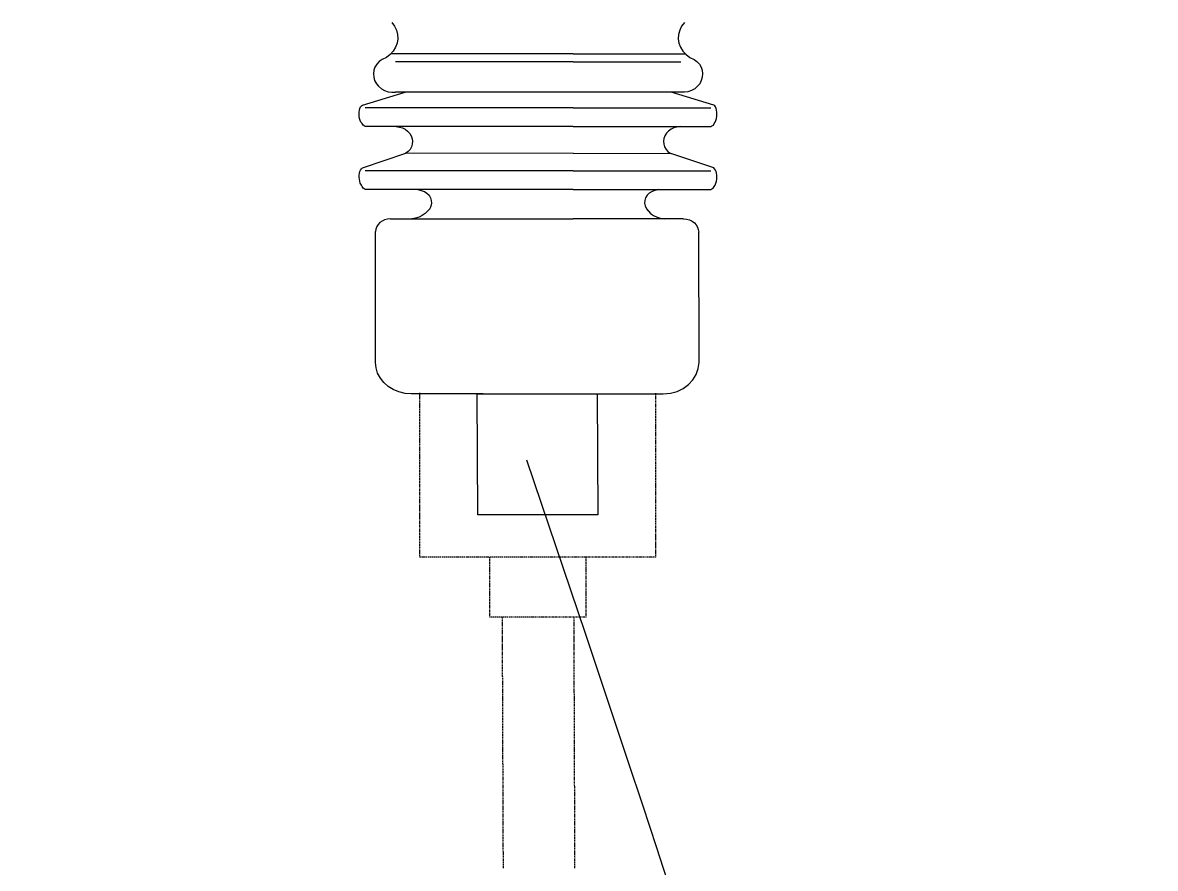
# Model space of a CAD drawing. Header units: millimetres. Extents: x 168 to 394, y 129 to 255.
# Drawn here: x 172.784 to 173.333, y 231.917 to 232.327 of the extents above; entities that cross this region are included whole.
import ezdxf

# ---------------------------------------------------------------- set-up
doc = ezdxf.new("R2010")
doc.units = ezdxf.units.MM
doc.layers.add('Redes', color=3, linetype='Continuous', lineweight=25)
doc.layers.add('Vestida del Poste', color=6, linetype='Continuous', lineweight=25)

# ---------------------------------------------------------------- blocks, each defined once
blk = doc.blocks.new('A$C68940962')
at = {"color": 1}
for p, q in [((-0.4819, -0.6587), (-0.4735, -0.6729)), ((-0.4735, -0.6729), (-0.4664, -0.6895)), ((0.4771, -0.6729), (0.4712, -0.6895)), ((0.4866, -0.6587), (0.4771, -0.6729)), ((-0.4664, -0.6895), (-0.4629, -0.7073)), ((-0.4629, -0.7073), (-0.4617, -0.7252)), ((0.4676, -0.7073), (0.4664, -0.7252)), ((0.4712, -0.6895), (0.4676, -0.7073)), ((-0.4641, -0.743), (-0.47, -0.7608)), ((-0.4617, -0.7252), (-0.4641, -0.743)), ((0.4664, -0.7252), (0.4688, -0.743)), ((0.4688, -0.743), (0.4735, -0.7608)), ((-0.4771, -0.7762), (-0.4878, -0.7904)), ((-0.47, -0.7608), (-0.4771, -0.7762)), ((0.4735, -0.7608), (0.4819, -0.7762)), ((0.4819, -0.7762), (0.4925, -0.7904)), ((-0.5234, -0.8201), (-0.5317, -0.8308)), ((-0.5139, -0.8106), (-0.5234, -0.8201)), ((-0.4997, -0.8023), (-0.5139, -0.8106)), ((-0.4878, -0.7904), (-0.4997, -0.8023)), ((0.1187, -0.7881), (-0.4854, -0.7881)), ((0.1187, -0.8213), (-0.47, -0.8213)), ((0.1187, -0.7881), (0.4902, -0.7881)), ((0.1187, -0.8213), (0.4747, -0.8213)), ((0.4925, -0.7904), (0.5044, -0.8023)), ((0.5044, -0.8023), (0.5186, -0.8106)), ((0.5186, -0.8106), (0.5281, -0.8201)), ((0.5281, -0.8201), (0.5364, -0.8308)), ((-0.5412, -0.8557), (-0.5424, -0.8699)), ((-0.5376, -0.8426), (-0.5412, -0.8557)), ((-0.5317, -0.8308), (-0.5376, -0.8426)), ((0.5364, -0.8308), (0.5424, -0.8426)), ((0.5424, -0.8426), (0.5459, -0.8557)), ((0.5459, -0.8557), (0.5471, -0.8699)), ((-0.5424, -0.8699), (-0.5412, -0.8842)), ((-0.5412, -0.8842), (-0.5388, -0.8984)), ((-0.5388, -0.8984), (-0.5329, -0.9115)), ((0.5424, -0.8984), (0.5376, -0.9115)), ((0.5459, -0.8842), (0.5424, -0.8984)), ((0.5471, -0.8699), (0.5459, -0.8842)), ((-0.5329, -0.9115), (-0.5258, -0.9222)), ((-0.5258, -0.9222), (-0.5163, -0.9328)), ((-0.5163, -0.9328), (-0.5056, -0.94)), ((0.521, -0.9328), (0.5103, -0.94)), ((0.5305, -0.9222), (0.521, -0.9328)), ((0.5376, -0.9115), (0.5305, -0.9222)), ((-0.5792, -1.0005), (-0.4379, -0.9471)), ((-0.5056, -0.94), (-0.4937, -0.9447)), ((-0.4937, -0.9447), (-0.4819, -0.9471)), ((-0.4819, -0.9471), (-0.47, -0.9471)), ((0.1187, -0.9471), (-0.47, -0.9471)), ((0.4747, -0.9471), (0.1187, -0.9471)), ((0.5839, -1.0005), (0.4427, -0.9471)), ((0.4866, -0.9471), (0.4747, -0.9471)), ((0.4985, -0.9447), (0.4866, -0.9471)), ((0.5103, -0.94), (0.4985, -0.9447)), ((-0.5875, -1.0136), (-0.5851, -1.0076)), ((-0.5851, -1.0076), (-0.5827, -1.0029)), ((-0.5827, -1.0029), (-0.5792, -1.0005)), ((0.1187, -1.0112), (-0.5697, -1.0112)), ((0.1187, -1.0112), (0.5744, -1.0112)), ((0.5875, -1.0029), (0.5839, -1.0005)), ((0.5899, -1.0076), (0.5875, -1.0029)), ((0.5922, -1.0136), (0.5899, -1.0076)), ((-0.5899, -1.029), (-0.5887, -1.0207)), ((-0.5899, -1.0373), (-0.5899, -1.029)), ((-0.5899, -1.0456), (-0.5899, -1.0373)), ((-0.5887, -1.0551), (-0.5899, -1.0456)), ((-0.5887, -1.0207), (-0.5875, -1.0136)), ((0.5934, -1.0207), (0.5922, -1.0136)), ((0.5946, -1.029), (0.5934, -1.0207)), ((0.5934, -1.0551), (0.5946, -1.0456)), ((0.5946, -1.0373), (0.5946, -1.029)), ((0.5946, -1.0456), (0.5946, -1.0373)), ((-0.5863, -1.0634), (-0.5887, -1.0551)), ((-0.5839, -1.0705), (-0.5863, -1.0634)), ((-0.5804, -1.0765), (-0.5839, -1.0705)), ((-0.5768, -1.0824), (-0.5804, -1.0765)), ((-0.5732, -1.0859), (-0.5768, -1.0824)), ((-0.5697, -1.0883), (-0.5732, -1.0859)), ((0.5744, -1.0883), (0.578, -1.0859)), ((0.578, -1.0859), (0.5827, -1.0824)), ((0.5827, -1.0824), (0.5851, -1.0765)), ((0.5851, -1.0765), (0.5887, -1.0705)), ((0.5887, -1.0705), (0.591, -1.0634)), ((0.591, -1.0634), (0.5934, -1.0551)), ((0.1187, -1.0883), (-0.5697, -1.0883)), ((-0.4676, -1.0883), (-0.4569, -1.0907)), ((-0.4569, -1.0907), (-0.4462, -1.0943)), ((-0.4462, -1.0943), (-0.4379, -1.1002)), ((-0.4379, -1.1002), (-0.4296, -1.1085)), ((-0.4296, -1.1085), (-0.4225, -1.118)), ((-0.4225, -1.118), (-0.4178, -1.1275)), ((0.1187, -1.0883), (0.5744, -1.0883)), ((0.4273, -1.1168), (0.4225, -1.1275)), ((0.4344, -1.1085), (0.4273, -1.1168)), ((0.4427, -1.1002), (0.4344, -1.1085)), ((0.4522, -1.0943), (0.4427, -1.1002)), ((0.4617, -1.0907), (0.4522, -1.0943)), ((0.4724, -1.0883), (0.4617, -1.0907)), ((-0.4178, -1.1275), (-0.4142, -1.1394)), ((-0.4142, -1.1619), (-0.4166, -1.1726)), ((-0.4142, -1.1394), (-0.413, -1.15)), ((-0.413, -1.15), (-0.4142, -1.1619)), ((0.419, -1.1382), (0.4178, -1.15)), ((0.4178, -1.15), (0.419, -1.1619)), ((0.4225, -1.1275), (0.419, -1.1382)), ((0.419, -1.1619), (0.4213, -1.1726)), ((-0.5792, -1.2604), (-0.4356, -1.1987)), ((0.1187, -1.1987), (-0.4379, -1.1999)), ((-0.4273, -1.1916), (-0.4356, -1.1987)), ((-0.4213, -1.1833), (-0.4273, -1.1916)), ((-0.4166, -1.1726), (-0.4213, -1.1833)), ((0.1187, -1.1987), (0.4427, -1.1999)), ((0.4213, -1.1726), (0.4261, -1.1833)), ((0.4261, -1.1833), (0.432, -1.1916)), ((0.432, -1.1916), (0.4391, -1.1987)), ((0.5839, -1.2604), (0.4391, -1.1987)), ((-0.5887, -1.2818), (-0.5875, -1.2747)), ((-0.5875, -1.2747), (-0.5851, -1.2687)), ((-0.5851, -1.2687), (-0.5827, -1.264)), ((-0.5827, -1.264), (-0.5792, -1.2604)), ((0.1187, -1.2723), (-0.5697, -1.2723)), ((0.1187, -1.2723), (0.5744, -1.2723)), ((0.5863, -1.264), (0.5839, -1.2604)), ((0.5899, -1.2687), (0.5863, -1.264)), ((0.5922, -1.2747), (0.5899, -1.2687)), ((0.5934, -1.2818), (0.5922, -1.2747)), ((-0.5899, -1.2901), (-0.5887, -1.2818)), ((-0.5899, -1.2984), (-0.5899, -1.2901)), ((-0.5887, -1.3067), (-0.5899, -1.2984)), ((-0.5875, -1.315), (-0.5887, -1.3067)), ((0.5946, -1.2901), (0.5934, -1.2818)), ((0.5934, -1.315), (0.5946, -1.3067)), ((0.5946, -1.2984), (0.5946, -1.2901)), ((0.5946, -1.3067), (0.5946, -1.2984)), ((-0.5863, -1.3233), (-0.5875, -1.315)), ((-0.5827, -1.3316), (-0.5863, -1.3233)), ((-0.5804, -1.3376), (-0.5827, -1.3316)), ((-0.5768, -1.3435), (-0.5804, -1.3376)), ((-0.5732, -1.3471), (-0.5768, -1.3435)), ((-0.5697, -1.3494), (-0.5732, -1.3471)), ((0.1187, -1.3494), (-0.5697, -1.3494)), ((-0.3952, -1.3494), (-0.3845, -1.353)), ((0.1187, -1.3494), (0.5744, -1.3494)), ((0.4011, -1.3494), (0.3893, -1.353)), ((0.5744, -1.3494), (0.578, -1.3471)), ((0.578, -1.3471), (0.5815, -1.3435)), ((0.5815, -1.3435), (0.5851, -1.3376)), ((0.5851, -1.3376), (0.5887, -1.3316)), ((0.5887, -1.3316), (0.591, -1.3233)), ((0.591, -1.3233), (0.5934, -1.315)), ((-0.3845, -1.353), (-0.3739, -1.3577)), ((-0.3739, -1.3577), (-0.3655, -1.3649)), ((-0.3655, -1.3649), (-0.3584, -1.3732)), ((-0.3584, -1.3732), (-0.3537, -1.3838)), ((-0.3537, -1.3838), (-0.3513, -1.3945)), ((0.3584, -1.3838), (0.356, -1.3945)), ((0.3632, -1.3732), (0.3584, -1.3838)), ((0.3703, -1.3649), (0.3632, -1.3732)), ((0.3798, -1.3577), (0.3703, -1.3649)), ((0.3893, -1.353), (0.3798, -1.3577)), ((-0.3525, -1.4183), (-0.356, -1.4289)), ((-0.3501, -1.4064), (-0.3525, -1.4183)), ((-0.3513, -1.3945), (-0.3501, -1.4064)), ((0.356, -1.3945), (0.3549, -1.4064)), ((0.3549, -1.4064), (0.3572, -1.4171)), ((0.3572, -1.4171), (0.3608, -1.4289)), ((-0.381, -1.4574), (-0.3917, -1.4645)), ((-0.3715, -1.4491), (-0.381, -1.4574)), ((-0.3632, -1.4396), (-0.3715, -1.4491)), ((-0.356, -1.4289), (-0.3632, -1.4396)), ((0.3608, -1.4289), (0.3679, -1.4396)), ((0.3679, -1.4396), (0.375, -1.4491)), ((0.375, -1.4491), (0.3845, -1.4574)), ((0.3845, -1.4574), (0.3964, -1.4634)), ((-0.527, -1.4942), (-0.5317, -1.5025)), ((-0.521, -1.4859), (-0.527, -1.4942)), ((-0.5139, -1.48), (-0.521, -1.4859)), ((-0.5056, -1.4752), (-0.5139, -1.48)), ((-0.4961, -1.4717), (-0.5056, -1.4752)), ((-0.4866, -1.4705), (-0.4961, -1.4717)), ((-0.4866, -1.4705), (-0.1163, -1.4705)), ((-0.4842, -1.4705), (0.1187, -1.4705)), ((-0.4035, -1.4681), (-0.4154, -1.4705)), ((-0.3917, -1.4645), (-0.4035, -1.4681)), ((0.4842, -1.4705), (0.1187, -1.4705)), ((0.3964, -1.4634), (0.4071, -1.4681)), ((0.4071, -1.4681), (0.4201, -1.4705)), ((0.4842, -1.4705), (0.4937, -1.4717)), ((0.4937, -1.4717), (0.5032, -1.4752)), ((0.5032, -1.4752), (0.5127, -1.48)), ((0.5127, -1.48), (0.5198, -1.4871)), ((0.5198, -1.4871), (0.5258, -1.4954)), ((0.5258, -1.4954), (0.5305, -1.5049)), ((-0.5353, -1.5132), (-0.5364, -1.5227)), ((-0.5364, -2.0651), (-0.5364, -1.5227)), ((-0.5317, -1.5025), (-0.5353, -1.5132)), ((0.5305, -1.5049), (0.5329, -1.5156)), ((0.5329, -1.5156), (0.5341, -1.5263)), ((0.5353, -2.0651), (0.5341, -1.5263)), ((-0.5341, -2.0876), (-0.5364, -2.0651)), ((-0.5293, -2.1102), (-0.5341, -2.0876)), ((0.5258, -2.1149), (0.5329, -2.09)), ((0.5329, -2.09), (0.5353, -2.0651)), ((-0.5198, -2.1304), (-0.5293, -2.1102)), ((-0.508, -2.1482), (-0.5198, -2.1304)), ((0.5008, -2.1565), (0.5151, -2.1375)), ((0.5151, -2.1375), (0.5258, -2.1149)), ((-0.4937, -2.1648), (-0.508, -2.1482)), ((-0.4771, -2.1778), (-0.4937, -2.1648)), ((0.4629, -2.185), (0.483, -2.1731)), ((0.483, -2.1731), (0.5008, -2.1565)), ((-0.4581, -2.1873), (-0.4771, -2.1778)), ((-0.4379, -2.1933), (-0.4581, -2.1873)), ((-0.4178, -2.1956), (-0.4379, -2.1933)), ((-0.1792, -2.1956), (-0.4178, -2.1956)), ((-0.3893, -2.1956), (-0.3893, -2.1909)), ((-0.3893, -2.2016), (-0.3893, -2.198)), ((-0.3893, -2.2087), (-0.3893, -2.2039)), ((-0.3893, -2.2158), (-0.3893, -2.2111)), ((-0.197, -2.6965), (-0.1994, -2.1956)), ((-0.1994, -2.1956), (0.1199, -2.1956)), ((0.1199, -2.1956), (0.1982, -2.1956)), ((0.178, -2.1956), (0.4166, -2.1956)), ((0.1982, -2.1956), (0.2006, -2.6965)), ((0.3917, -2.1956), (0.3917, -2.1921)), ((0.3917, -2.2028), (0.3917, -2.198)), ((0.3917, -2.2087), (0.3917, -2.2051)), ((0.3917, -2.2158), (0.3917, -2.2111)), ((0.4166, -2.1956), (0.4403, -2.1921)), ((0.4403, -2.1921), (0.4629, -2.185)), ((-0.3893, -2.2217), (-0.3893, -2.2182)), ((-0.3893, -2.2289), (-0.3893, -2.2241)), ((-0.3893, -2.2348), (-0.3893, -2.2312)), ((-0.3893, -2.2419), (-0.3893, -2.2372)), ((-0.3893, -2.249), (-0.3893, -2.2443)), ((0.3917, -2.2229), (0.3917, -2.2182)), ((0.3917, -2.2289), (0.3917, -2.2253)), ((0.3917, -2.236), (0.3917, -2.2312)), ((0.3917, -2.2419), (0.3917, -2.2384)), ((0.3917, -2.249), (0.3917, -2.2443)), ((-0.3893, -2.255), (-0.3893, -2.2502)), ((-0.3893, -2.2621), (-0.3893, -2.2573)), ((-0.3893, -2.268), (-0.3893, -2.2645)), ((-0.3893, -2.2752), (-0.3893, -2.2704)), ((-0.3893, -2.2823), (-0.3893, -2.2775)), ((-0.3893, -2.2882), (-0.3893, -2.2835)), ((0.3917, -2.2562), (0.3917, -2.2514)), ((0.3917, -2.2621), (0.3917, -2.2585)), ((0.3917, -2.2692), (0.3917, -2.2645)), ((0.3917, -2.2752), (0.3917, -2.2716)), ((0.3917, -2.2823), (0.3917, -2.2775)), ((0.3917, -2.2894), (0.3917, -2.2846)), ((-0.3893, -2.2953), (-0.3893, -2.2906)), ((-0.3893, -2.3013), (-0.3893, -2.2977)), ((-0.3893, -2.3084), (-0.3893, -2.3036)), ((-0.3893, -2.3155), (-0.3893, -2.3108)), ((-0.3893, -2.3214), (-0.3893, -2.3167)), ((-0.3893, -2.3286), (-0.3893, -2.3238)), ((0.3917, -2.2953), (0.3917, -2.2906)), ((0.3917, -2.3024), (0.3917, -2.2977)), ((0.3917, -2.3084), (0.3917, -2.3048)), ((0.3917, -2.3155), (0.3917, -2.3108)), ((0.3917, -2.3226), (0.3917, -2.3179)), ((0.3917, -2.3286), (0.3917, -2.3238)), ((-0.3893, -2.3345), (-0.3893, -2.3309)), ((-0.3893, -2.3416), (-0.3893, -2.3369)), ((-0.3893, -2.3487), (-0.3893, -2.344)), ((-0.3893, -2.3547), (-0.3893, -2.3499)), ((-0.3893, -2.3618), (-0.3893, -2.357)), ((0.3917, -2.3357), (0.3917, -2.3309)), ((0.3917, -2.3416), (0.3917, -2.3381)), ((0.3917, -2.3487), (0.3917, -2.344)), ((0.3917, -2.3559), (0.3917, -2.3511)), ((0.3917, -2.3618), (0.3917, -2.357)), ((-0.3893, -2.3677), (-0.3893, -2.3642)), ((-0.3893, -2.3748), (-0.3893, -2.3701)), ((-0.3893, -2.382), (-0.3893, -2.3772)), ((-0.3893, -2.3879), (-0.3893, -2.3832)), ((-0.3893, -2.395), (-0.3893, -2.3903)), ((-0.3893, -2.401), (-0.3893, -2.3974)), ((0.3917, -2.3689), (0.3917, -2.3642)), ((0.3917, -2.3748), (0.3917, -2.3713)), ((0.3917, -2.382), (0.3917, -2.3772)), ((0.3917, -2.3891), (0.3917, -2.3843)), ((0.3917, -2.395), (0.3917, -2.3903)), ((0.3917, -2.4021), (0.3917, -2.3974)), ((-0.3893, -2.4081), (-0.3893, -2.4033)), ((-0.3893, -2.414), (-0.3893, -2.4104)), ((-0.3893, -2.4211), (-0.3893, -2.4164)), ((-0.3893, -2.4283), (-0.3893, -2.4235)), ((-0.3893, -2.4342), (-0.3893, -2.4306)), ((-0.3893, -2.4413), (-0.3893, -2.4366)), ((0.3917, -2.4081), (0.3917, -2.4045)), ((0.3917, -2.4152), (0.3917, -2.4104)), ((0.3917, -2.4211), (0.3917, -2.4176)), ((0.3917, -2.4283), (0.3917, -2.4235)), ((0.3917, -2.4354), (0.3917, -2.4306)), ((-0.3893, -2.4472), (-0.3893, -2.4437)), ((-0.3893, -2.4544), (-0.3893, -2.4496)), ((-0.3893, -2.4615), (-0.3893, -2.4567)), ((-0.3893, -2.4674), (-0.3893, -2.4627)), ((-0.3893, -2.4745), (-0.3893, -2.4698)), ((0.3917, -2.4413), (0.3917, -2.4377)), ((0.3917, -2.4484), (0.3917, -2.4437)), ((0.3917, -2.4544), (0.3917, -2.4508)), ((0.3917, -2.4615), (0.3917, -2.4567)), ((0.3917, -2.4686), (0.3917, -2.4639)), ((0.3917, -2.4745), (0.3917, -2.471)), ((-0.3893, -2.4805), (-0.3893, -2.4769)), ((-0.3893, -2.4876), (-0.3893, -2.4828)), ((-0.3893, -2.4947), (-0.3893, -2.49)), ((-0.3893, -2.5006), (-0.3893, -2.4959)), ((-0.3893, -2.5078), (-0.3893, -2.503)), ((-0.3893, -2.5137), (-0.3893, -2.5101)), ((0.3917, -2.4817), (0.3917, -2.4769)), ((0.3917, -2.4876), (0.3917, -2.484)), ((0.3917, -2.4947), (0.3917, -2.49)), ((0.3917, -2.5018), (0.3917, -2.4971)), ((0.3917, -2.5078), (0.3917, -2.503)), ((0.3917, -2.5149), (0.3917, -2.5101)), ((-0.3893, -2.5208), (-0.3893, -2.5161)), ((-0.3893, -2.5279), (-0.3893, -2.5232)), ((-0.3893, -2.5339), (-0.3893, -2.5291)), ((-0.3893, -2.541), (-0.3893, -2.5363)), ((-0.3893, -2.5469), (-0.3893, -2.5434)), ((-0.3893, -2.5541), (-0.3893, -2.5493)), ((0.3917, -2.5208), (0.3917, -2.5173)), ((0.3917, -2.5279), (0.3917, -2.5232)), ((0.3917, -2.5351), (0.3917, -2.5303)), ((0.3917, -2.541), (0.3917, -2.5363)), ((0.3917, -2.5481), (0.3917, -2.5434)), ((-0.3893, -2.5612), (-0.3893, -2.5564)), ((-0.3893, -2.5671), (-0.3893, -2.5624)), ((-0.3893, -2.5742), (-0.3893, -2.5695)), ((-0.3893, -2.5802), (-0.3893, -2.5766)), ((-0.3893, -2.5873), (-0.3893, -2.5825)), ((0.3917, -2.5541), (0.3917, -2.5505)), ((0.3917, -2.5612), (0.3917, -2.5564)), ((0.3917, -2.5683), (0.3917, -2.5636)), ((0.3917, -2.5742), (0.3917, -2.5695)), ((0.3917, -2.5814), (0.3917, -2.5766)), ((0.3917, -2.5873), (0.3917, -2.5837)), ((-0.3893, -2.5944), (-0.3893, -2.5897)), ((-0.3893, -2.6003), (-0.3893, -2.5956)), ((-0.3893, -2.6075), (-0.3893, -2.6027)), ((-0.3893, -2.6134), (-0.3893, -2.6098)), ((-0.3893, -2.6205), (-0.3893, -2.6158)), ((-0.3893, -2.6265), (-0.3893, -2.6229)), ((0.3917, -2.5944), (0.3917, -2.5897)), ((0.3917, -2.6015), (0.3917, -2.5968)), ((0.3917, -2.6075), (0.3917, -2.6027)), ((0.3917, -2.6146), (0.3917, -2.6098)), ((0.3917, -2.6205), (0.3917, -2.617)), ((0.3917, -2.6276), (0.3917, -2.6229)), ((-0.3893, -2.6336), (-0.3893, -2.6288)), ((-0.3893, -2.6407), (-0.3893, -2.6359)), ((-0.3893, -2.6466), (-0.3893, -2.6431)), ((-0.3893, -2.6537), (-0.3893, -2.649)), ((-0.3893, -2.6597), (-0.3893, -2.6561)), ((-0.3893, -2.6668), (-0.3893, -2.6621)), ((0.3917, -2.6336), (0.3917, -2.63)), ((0.3917, -2.6407), (0.3917, -2.6359)), ((0.3917, -2.6478), (0.3917, -2.6431)), ((0.3917, -2.6537), (0.3917, -2.6502)), ((0.3917, -2.6609), (0.3917, -2.6561)), ((-0.3893, -2.6739), (-0.3893, -2.6692)), ((-0.3893, -2.6799), (-0.3893, -2.6751)), ((-0.3893, -2.687), (-0.3893, -2.6822)), ((-0.3893, -2.6929), (-0.3893, -2.6894)), ((-0.3893, -2.7), (-0.3893, -2.6953)), ((0.2006, -2.6965), (-0.197, -2.6965)), ((0.2006, -2.6965), (0.1199, -2.6965)), ((0.3917, -2.6668), (0.3917, -2.6632)), ((0.3917, -2.6739), (0.3917, -2.6692)), ((0.3917, -2.681), (0.3917, -2.6763)), ((0.3917, -2.687), (0.3917, -2.6834)), ((0.3917, -2.6941), (0.3917, -2.6894)), ((0.3917, -2.7), (0.3917, -2.6965)), ((-0.3893, -2.7072), (-0.3893, -2.7024)), ((-0.3893, -2.7131), (-0.3893, -2.7083)), ((-0.3893, -2.7202), (-0.3893, -2.7155)), ((-0.3893, -2.7261), (-0.3893, -2.7226)), ((-0.3893, -2.7333), (-0.3893, -2.7285)), ((-0.3893, -2.7404), (-0.3893, -2.7356)), ((0.3917, -2.7072), (0.3917, -2.7024)), ((0.3917, -2.7143), (0.3917, -2.7095)), ((0.3917, -2.7202), (0.3917, -2.7155)), ((0.3917, -2.7273), (0.3917, -2.7226)), ((0.3917, -2.7333), (0.3917, -2.7297)), ((0.3917, -2.7404), (0.3917, -2.7356)), ((-0.3893, -2.7463), (-0.3893, -2.7416)), ((-0.3893, -2.7534), (-0.3893, -2.7487)), ((-0.3893, -2.7594), (-0.3893, -2.7558)), ((-0.3893, -2.7665), (-0.3893, -2.7618)), ((-0.3893, -2.7736), (-0.3893, -2.7689)), ((-0.3893, -2.7796), (-0.3893, -2.7748)), ((0.3917, -2.7475), (0.3917, -2.7428)), ((0.3917, -2.7534), (0.3917, -2.7487)), ((0.3917, -2.7606), (0.3917, -2.7558)), ((0.3917, -2.7665), (0.3917, -2.7629)), ((0.3917, -2.7736), (0.3917, -2.7689)), ((-0.3893, -2.7867), (-0.3893, -2.7819)), ((-0.3893, -2.7926), (-0.3893, -2.789)), ((-0.3893, -2.7997), (-0.3893, -2.795)), ((-0.3893, -2.8057), (-0.3893, -2.8021)), ((-0.3893, -2.8128), (-0.3893, -2.808)), ((0.3917, -2.7807), (0.3917, -2.776)), ((0.3917, -2.7867), (0.3917, -2.7819)), ((0.3917, -2.7938), (0.3917, -2.789)), ((0.3917, -2.7997), (0.3917, -2.7962)), ((0.3917, -2.8068), (0.3917, -2.8021)), ((0.3917, -2.814), (0.3917, -2.8092)), ((-0.3893, -2.8199), (-0.3893, -2.8152)), ((-0.3893, -2.8258), (-0.3893, -2.8223)), ((-0.3893, -2.833), (-0.3893, -2.8282)), ((-0.3893, -2.8389), (-0.3893, -2.8353)), ((-0.3893, -2.846), (-0.3893, -2.8413)), ((-0.3893, -2.8531), (-0.3893, -2.8484)), ((0.3917, -2.8199), (0.3917, -2.8152)), ((0.3917, -2.827), (0.3917, -2.8223)), ((0.3917, -2.833), (0.3917, -2.8294)), ((0.3917, -2.8401), (0.3917, -2.8353)), ((0.3917, -2.846), (0.3917, -2.8425)), ((0.3917, -2.8531), (0.3917, -2.8484)), ((-0.3893, -2.8591), (-0.3893, -2.8555)), ((-0.3893, -2.8662), (-0.3893, -2.8614)), ((-0.3893, -2.8721), (-0.3893, -2.8686)), ((-0.3845, -2.8721), (-0.3893, -2.8721)), ((-0.3774, -2.8721), (-0.3822, -2.8721)), ((-0.3715, -2.8721), (-0.3762, -2.8721)), ((-0.3644, -2.8721), (-0.3691, -2.8721)), ((-0.3584, -2.8721), (-0.362, -2.8721)), ((-0.3513, -2.8721), (-0.356, -2.8721)), ((-0.3454, -2.8721), (-0.3489, -2.8721)), ((-0.3382, -2.8721), (-0.343, -2.8721)), ((-0.3311, -2.8721), (-0.3359, -2.8721)), ((-0.3252, -2.8721), (-0.3288, -2.8721)), ((-0.3181, -2.8721), (-0.3228, -2.8721)), ((-0.3121, -2.8721), (-0.3157, -2.8721)), ((-0.305, -2.8721), (-0.3098, -2.8721)), ((-0.2979, -2.8721), (-0.3026, -2.8721)), ((-0.292, -2.8721), (-0.2955, -2.8721)), ((-0.2848, -2.8721), (-0.2896, -2.8721)), ((-0.2789, -2.8721), (-0.2825, -2.8721)), ((-0.2718, -2.8721), (-0.2765, -2.8721)), ((-0.2647, -2.8721), (-0.2694, -2.8721)), ((-0.2587, -2.8721), (-0.2635, -2.8721)), ((-0.2516, -2.8721), (-0.2564, -2.8721)), ((-0.2457, -2.8721), (-0.2492, -2.8721)), ((-0.2386, -2.8721), (-0.2433, -2.8721)), ((-0.2314, -2.8721), (-0.2362, -2.8721)), ((-0.2255, -2.8721), (-0.2302, -2.8721)), ((-0.2184, -2.8721), (-0.2231, -2.8721)), ((-0.2124, -2.8721), (-0.216, -2.8721)), ((-0.2053, -2.8721), (-0.2101, -2.8721)), ((-0.1982, -2.8721), (-0.2029, -2.8721)), ((-0.1923, -2.8721), (-0.197, -2.8721)), ((-0.1851, -2.8721), (-0.1899, -2.8721)), ((-0.1792, -2.8721), (-0.1828, -2.8721)), ((-0.1721, -2.8721), (-0.1768, -2.8721)), ((-0.165, -2.8721), (-0.1697, -2.8721)), ((-0.159, -2.8721), (-0.1638, -2.8721)), ((-0.1578, -2.8757), (-0.1578, -2.8721)), ((-0.1578, -2.8828), (-0.1578, -2.8781)), ((-0.1578, -2.8887), (-0.1578, -2.884)), ((-0.1519, -2.8721), (-0.1567, -2.8721)), ((-0.146, -2.8721), (-0.1495, -2.8721)), ((-0.1389, -2.8721), (-0.1436, -2.8721)), ((-0.1329, -2.8721), (-0.1365, -2.8721)), ((-0.1258, -2.8721), (-0.1306, -2.8721)), ((-0.1187, -2.8721), (-0.1234, -2.8721)), ((-0.1127, -2.8721), (-0.1163, -2.8721)), ((-0.1056, -2.8721), (-0.1104, -2.8721)), ((-0.0997, -2.8721), (-0.1033, -2.8721)), ((-0.0926, -2.8721), (-0.0973, -2.8721)), ((-0.0855, -2.8721), (-0.0902, -2.8721)), ((-0.0795, -2.8721), (-0.0831, -2.8721)), ((-0.0724, -2.8721), (-0.0771, -2.8721)), ((-0.0665, -2.8721), (-0.07, -2.8721)), ((-0.0593, -2.8721), (-0.0641, -2.8721)), ((-0.0522, -2.8721), (-0.057, -2.8721)), ((-0.0463, -2.8721), (-0.051, -2.8721)), ((-0.0392, -2.8721), (-0.0439, -2.8721)), ((-0.0332, -2.8721), (-0.0368, -2.8721)), ((-0.0261, -2.8721), (-0.0309, -2.8721)), ((-0.019, -2.8721), (-0.0237, -2.8721)), ((-0.0131, -2.8721), (-0.0178, -2.8721)), ((-0.0059, -2.8721), (-0.0107, -2.8721)), ((0, -2.8721), (-0.0036, -2.8721)), ((0.0071, -2.8721), (0.0024, -2.8721)), ((0.0142, -2.8721), (0.0095, -2.8721)), ((0.0202, -2.8721), (0.0154, -2.8721)), ((0.0273, -2.8721), (0.0225, -2.8721)), ((0.0332, -2.8721), (0.0297, -2.8721)), ((0.0404, -2.8721), (0.0356, -2.8721)), ((0.0475, -2.8721), (0.0427, -2.8721)), ((0.0534, -2.8721), (0.0487, -2.8721)), ((0.0605, -2.8721), (0.0558, -2.8721)), ((0.0665, -2.8721), (0.0629, -2.8721)), ((0.0736, -2.8721), (0.0688, -2.8721)), ((0.0795, -2.8721), (0.076, -2.8721)), ((0.0866, -2.8721), (0.0819, -2.8721)), ((0.0938, -2.8721), (0.089, -2.8721)), ((0.0997, -2.8721), (0.0961, -2.8721)), ((0.1068, -2.8721), (0.1021, -2.8721)), ((0.1127, -2.8721), (0.1092, -2.8721)), ((0.1199, -2.8721), (0.1151, -2.8721)), ((0.127, -2.8721), (0.1222, -2.8721)), ((0.1329, -2.8721), (0.1282, -2.8721)), ((0.14, -2.8721), (0.1353, -2.8721)), ((0.146, -2.8721), (0.1424, -2.8721)), ((0.1531, -2.8721), (0.1484, -2.8721)), ((0.1602, -2.8721), (0.1555, -2.8721)), ((0.1614, -2.8757), (0.1614, -2.8721)), ((0.1662, -2.8721), (0.1614, -2.8721)), ((0.1614, -2.8828), (0.1614, -2.8781)), ((0.1614, -2.8887), (0.1614, -2.884)), ((0.1733, -2.8721), (0.1685, -2.8721)), ((0.1792, -2.8721), (0.1757, -2.8721)), ((0.1863, -2.8721), (0.1816, -2.8721)), ((0.1935, -2.8721), (0.1887, -2.8721)), ((0.1994, -2.8721), (0.1946, -2.8721)), ((0.2065, -2.8721), (0.2018, -2.8721)), ((0.2124, -2.8721), (0.2089, -2.8721)), ((0.2196, -2.8721), (0.2148, -2.8721)), ((0.2267, -2.8721), (0.2219, -2.8721)), ((0.2326, -2.8721), (0.2279, -2.8721)), ((0.2397, -2.8721), (0.235, -2.8721)), ((0.2457, -2.8721), (0.2421, -2.8721)), ((0.2528, -2.8721), (0.248, -2.8721)), ((0.2599, -2.8721), (0.2552, -2.8721)), ((0.2658, -2.8721), (0.2611, -2.8721)), ((0.273, -2.8721), (0.2682, -2.8721)), ((0.2789, -2.8721), (0.2753, -2.8721)), ((0.286, -2.8721), (0.2813, -2.8721)), ((0.292, -2.8721), (0.2884, -2.8721)), ((0.2991, -2.8721), (0.2943, -2.8721)), ((0.3062, -2.8721), (0.3015, -2.8721)), ((0.3121, -2.8721), (0.3086, -2.8721)), ((0.3193, -2.8721), (0.3145, -2.8721)), ((0.3252, -2.8721), (0.3216, -2.8721)), ((0.3323, -2.8721), (0.3276, -2.8721)), ((0.3394, -2.8721), (0.3347, -2.8721)), ((0.3454, -2.8721), (0.3406, -2.8721)), ((0.3525, -2.8721), (0.3477, -2.8721)), ((0.3584, -2.8721), (0.3549, -2.8721)), ((0.3655, -2.8721), (0.3608, -2.8721)), ((0.3727, -2.8721), (0.3679, -2.8721)), ((0.3786, -2.8721), (0.3739, -2.8721)), ((0.3857, -2.8721), (0.381, -2.8721)), ((0.3917, -2.8721), (0.3881, -2.8721)), ((0.3917, -2.8603), (0.3917, -2.8555)), ((0.3917, -2.8662), (0.3917, -2.8626)), ((0.3917, -2.8721), (0.3917, -2.8686)), ((-0.1578, -2.8959), (-0.1578, -2.8911)), ((-0.1578, -2.9018), (-0.1578, -2.8982)), ((-0.1578, -2.9089), (-0.1578, -2.9042)), ((-0.1578, -2.916), (-0.1578, -2.9113)), ((-0.1578, -2.922), (-0.1578, -2.9172)), ((-0.1578, -2.9291), (-0.1578, -2.9243)), ((0.1614, -2.8959), (0.1614, -2.8911)), ((0.1614, -2.9018), (0.1614, -2.8982)), ((0.1614, -2.9089), (0.1614, -2.9042)), ((0.1614, -2.916), (0.1614, -2.9113)), ((0.1614, -2.922), (0.1614, -2.9172)), ((0.1614, -2.9291), (0.1614, -2.9243)), ((-0.1578, -2.935), (-0.1578, -2.9315)), ((-0.1578, -2.9421), (-0.1578, -2.9374)), ((-0.1578, -2.9481), (-0.1578, -2.9445)), ((-0.1578, -2.9552), (-0.1578, -2.9505)), ((-0.1578, -2.9623), (-0.1578, -2.9576)), ((0.1614, -2.935), (0.1614, -2.9315)), ((0.1614, -2.9421), (0.1614, -2.9374)), ((0.1614, -2.9481), (0.1614, -2.9445)), ((0.1614, -2.9552), (0.1614, -2.9505)), ((0.1614, -2.9623), (0.1614, -2.9576)), ((-0.1578, -2.9683), (-0.1578, -2.9647)), ((-0.1578, -2.9754), (-0.1578, -2.9706)), ((-0.1578, -2.9813), (-0.1578, -2.9778)), ((-0.1578, -2.9884), (-0.1578, -2.9837)), ((-0.1578, -2.9956), (-0.1578, -2.9908)), ((-0.1578, -3.0015), (-0.1578, -2.9979)), ((0.1614, -2.9683), (0.1614, -2.9647)), ((0.1614, -2.9754), (0.1614, -2.9706)), ((0.1614, -2.9813), (0.1614, -2.9778)), ((0.1614, -2.9884), (0.1614, -2.9837)), ((0.1614, -2.9956), (0.1614, -2.9908)), ((0.1614, -3.0015), (0.1614, -2.9979)), ((-0.1578, -3.0086), (-0.1578, -3.0039)), ((-0.1578, -3.0145), (-0.1578, -3.011)), ((-0.1578, -3.0217), (-0.1578, -3.0169)), ((-0.1578, -3.0288), (-0.1578, -3.024)), ((-0.1578, -3.0347), (-0.1578, -3.03)), ((-0.1578, -3.0418), (-0.1578, -3.0371)), ((0.1614, -3.0086), (0.1614, -3.0039)), ((0.1614, -3.0145), (0.1614, -3.011)), ((0.1614, -3.0217), (0.1614, -3.0169)), ((0.1614, -3.0288), (0.1614, -3.024)), ((0.1614, -3.0347), (0.1614, -3.03)), ((0.1614, -3.0418), (0.1614, -3.0371)), ((-0.1578, -3.0478), (-0.1578, -3.0442)), ((-0.1578, -3.0549), (-0.1578, -3.0501)), ((-0.1578, -3.062), (-0.1578, -3.0573)), ((-0.1578, -3.068), (-0.1578, -3.0632)), ((-0.1578, -3.0751), (-0.1578, -3.0703)), ((0.1614, -3.0478), (0.1614, -3.0442)), ((0.1614, -3.0549), (0.1614, -3.0501)), ((0.1614, -3.062), (0.1614, -3.0573)), ((0.1614, -3.068), (0.1614, -3.0632)), ((0.1614, -3.0751), (0.1614, -3.0703)), ((-0.1578, -3.081), (-0.1578, -3.0774)), ((-0.1578, -3.0881), (-0.1578, -3.0834)), ((-0.1578, -3.0952), (-0.1578, -3.0905)), ((-0.1578, -3.1012), (-0.1578, -3.0964)), ((-0.1578, -3.1083), (-0.1578, -3.1036)), ((-0.1578, -3.1142), (-0.1578, -3.1107)), ((0.1614, -3.081), (0.1614, -3.0774)), ((0.1614, -3.0881), (0.1614, -3.0834)), ((0.1614, -3.0952), (0.1614, -3.0905)), ((0.1614, -3.1012), (0.1614, -3.0964)), ((0.1614, -3.1083), (0.1614, -3.1036)), ((0.1614, -3.1142), (0.1614, -3.1107)), ((-0.1578, -3.1202), (-0.1578, -3.1166)), ((-0.1555, -3.1202), (-0.1578, -3.1202)), ((-0.1484, -3.1202), (-0.1531, -3.1202)), ((-0.1424, -3.1202), (-0.146, -3.1202)), ((-0.1353, -3.1202), (-0.14, -3.1202)), ((-0.1294, -3.1202), (-0.1329, -3.1202)), ((-0.1222, -3.1202), (-0.127, -3.1202)), ((-0.1151, -3.1202), (-0.1199, -3.1202)), ((-0.1151, -3.1225), (-0.1151, -3.1202)), ((-0.1151, -3.1297), (-0.1151, -3.1249)), ((-0.1151, -3.1356), (-0.1151, -3.132)), ((-0.1151, -3.1427), (-0.1151, -3.138)), ((-0.1151, -3.1498), (-0.1151, -3.1451)), ((-0.1092, -3.1202), (-0.1127, -3.1202)), ((-0.1021, -3.1202), (-0.1068, -3.1202)), ((-0.0961, -3.1202), (-0.0997, -3.1202)), ((-0.089, -3.1202), (-0.0938, -3.1202)), ((-0.0819, -3.1202), (-0.0866, -3.1202)), ((-0.076, -3.1202), (-0.0795, -3.1202)), ((-0.0688, -3.1202), (-0.0736, -3.1202)), ((-0.0629, -3.1202), (-0.0665, -3.1202)), ((-0.0558, -3.1202), (-0.0605, -3.1202)), ((-0.0487, -3.1202), (-0.0534, -3.1202)), ((-0.0427, -3.1202), (-0.0475, -3.1202)), ((-0.0356, -3.1202), (-0.0404, -3.1202)), ((-0.0297, -3.1202), (-0.0332, -3.1202)), ((-0.0225, -3.1202), (-0.0273, -3.1202)), ((-0.0154, -3.1202), (-0.0202, -3.1202)), ((-0.0095, -3.1202), (-0.0142, -3.1202)), ((-0.0024, -3.1202), (-0.0071, -3.1202)), ((0.0036, -3.1202), (0, -3.1202)), ((0.0107, -3.1202), (0.0059, -3.1202)), ((0.0178, -3.1202), (0.0131, -3.1202)), ((0.0237, -3.1202), (0.019, -3.1202)), ((0.0309, -3.1202), (0.0261, -3.1202)), ((0.0368, -3.1202), (0.0332, -3.1202)), ((0.0439, -3.1202), (0.0392, -3.1202)), ((0.051, -3.1202), (0.0463, -3.1202)), ((0.057, -3.1202), (0.0522, -3.1202)), ((0.0641, -3.1202), (0.0593, -3.1202)), ((0.07, -3.1202), (0.0665, -3.1202)), ((0.0771, -3.1202), (0.0724, -3.1202)), ((0.0831, -3.1202), (0.0795, -3.1202)), ((0.0902, -3.1202), (0.0855, -3.1202)), ((0.0973, -3.1202), (0.0926, -3.1202)), ((0.1033, -3.1202), (0.0997, -3.1202)), ((0.1104, -3.1202), (0.1056, -3.1202)), ((0.1163, -3.1202), (0.1127, -3.1202)), ((0.1234, -3.1202), (0.1187, -3.1202)), ((0.1211, -3.1202), (0.1211, -3.1225)), ((0.1211, -3.1249), (0.1211, -3.1297)), ((0.1211, -3.132), (0.1211, -3.1356)), ((0.1211, -3.138), (0.1211, -3.1427)), ((0.1211, -3.1451), (0.1211, -3.1498)), ((0.1306, -3.1202), (0.1258, -3.1202)), ((0.1365, -3.1202), (0.1329, -3.1202)), ((0.1436, -3.1202), (0.1389, -3.1202)), ((0.1495, -3.1202), (0.146, -3.1202)), ((0.1567, -3.1202), (0.1519, -3.1202)), ((0.1614, -3.1202), (0.159, -3.1202)), ((0.1614, -3.1202), (0.1614, -3.1166)), ((-0.1151, -3.1558), (-0.1151, -3.151)), ((-0.1151, -3.1629), (-0.1151, -3.1582)), ((-0.1151, -3.1688), (-0.1151, -3.1653)), ((-0.1151, -3.176), (-0.1151, -3.1712)), ((-0.1151, -3.1831), (-0.1151, -3.1783)), ((-0.1151, -3.189), (-0.1151, -3.1843)), ((0.1211, -3.151), (0.1211, -3.1558)), ((0.1211, -3.1582), (0.1211, -3.1629)), ((0.1211, -3.1653), (0.1211, -3.1688)), ((0.1211, -3.1712), (0.1211, -3.176)), ((0.1211, -3.1783), (0.1211, -3.1831)), ((0.1211, -3.1843), (0.1211, -3.189)), ((-0.1151, -3.1961), (-0.1151, -3.1914)), ((-0.1151, -3.2021), (-0.1151, -3.1985)), ((-0.1151, -3.2092), (-0.1151, -3.2044)), ((-0.1151, -3.2163), (-0.1151, -3.2116)), ((-0.1151, -3.2222), (-0.1151, -3.2175)), ((-0.1151, -3.2294), (-0.1151, -3.2246)), ((0.1211, -3.1914), (0.1211, -3.1961)), ((0.1211, -3.1985), (0.1211, -3.2021)), ((0.1211, -3.2044), (0.1211, -3.2092)), ((0.1211, -3.2116), (0.1211, -3.2163)), ((0.1211, -3.2175), (0.1211, -3.2222)), ((0.1211, -3.2246), (0.1211, -3.2294)), ((-0.1151, -3.2353), (-0.1151, -3.2317)), ((-0.1151, -3.2424), (-0.1151, -3.2377)), ((-0.1151, -3.2495), (-0.1151, -3.2448)), ((-0.1151, -3.2555), (-0.1151, -3.2507)), ((-0.1151, -3.2626), (-0.1151, -3.2578)), ((0.1211, -3.2317), (0.1211, -3.2353)), ((0.1211, -3.2377), (0.1211, -3.2424)), ((0.1211, -3.2448), (0.1211, -3.2495)), ((0.1211, -3.2507), (0.1211, -3.2555)), ((0.1211, -3.2578), (0.1211, -3.2626)), ((-0.1151, -3.2685), (-0.1151, -3.265)), ((-0.1151, -3.2756), (-0.1151, -3.2709)), ((-0.1151, -3.2816), (-0.1151, -3.278)), ((-0.1151, -3.2887), (-0.1151, -3.284)), ((-0.1151, -3.2958), (-0.1151, -3.2911)), ((-0.1151, -3.3018), (-0.1151, -3.2982)), ((0.1211, -3.265), (0.1211, -3.2685)), ((0.1211, -3.2709), (0.1211, -3.2756)), ((0.1211, -3.278), (0.1211, -3.2816)), ((0.1211, -3.284), (0.1211, -3.2887)), ((0.1211, -3.2911), (0.1211, -3.2958)), ((0.1211, -3.2982), (0.1211, -3.3018)), ((-0.1151, -3.3089), (-0.1151, -3.3041)), ((-0.1151, -3.3148), (-0.1151, -3.3113)), ((-0.1151, -3.3219), (-0.1151, -3.3172)), ((-0.1151, -3.3291), (-0.1151, -3.3243)), ((-0.1151, -3.335), (-0.1151, -3.3314)), ((-0.1151, -3.3421), (-0.1151, -3.3374)), ((0.1211, -3.3041), (0.1211, -3.3089)), ((0.1211, -3.3113), (0.1211, -3.3148)), ((0.1211, -3.3172), (0.1211, -3.3219)), ((0.1211, -3.3243), (0.1211, -3.3291)), ((0.1211, -3.3314), (0.1211, -3.335)), ((0.1211, -3.3374), (0.1211, -3.3421)), ((-0.1151, -3.348), (-0.1151, -3.3445)), ((-0.1151, -3.3552), (-0.1151, -3.3504)), ((-0.1151, -3.3623), (-0.1151, -3.3575)), ((-0.1139, -3.3682), (-0.1151, -3.3635)), ((-0.1139, -3.3753), (-0.1139, -3.3706)), ((0.1211, -3.3445), (0.1211, -3.348)), ((0.1211, -3.3504), (0.1211, -3.3552)), ((0.1211, -3.3575), (0.1211, -3.3623)), ((0.1211, -3.3635), (0.1211, -3.3682)), ((0.1211, -3.3706), (0.1211, -3.3753)), ((-0.1139, -3.3813), (-0.1139, -3.3777)), ((-0.1139, -3.3884), (-0.1139, -3.3836)), ((-0.1139, -3.3955), (-0.1139, -3.3908)), ((-0.1139, -3.4015), (-0.1139, -3.3967)), ((-0.1139, -3.4086), (-0.1139, -3.4038)), ((-0.1139, -3.4145), (-0.1139, -3.4109)), ((0.1211, -3.3777), (0.1211, -3.3813)), ((0.1211, -3.3836), (0.1211, -3.3884)), ((0.1211, -3.3908), (0.1211, -3.3955)), ((0.1211, -3.3967), (0.1211, -3.4015)), ((0.1211, -3.4038), (0.1211, -3.4086)), ((0.1211, -3.4109), (0.1211, -3.4145)), ((-0.1139, -3.4216), (-0.1139, -3.4169)), ((-0.1139, -3.4287), (-0.1139, -3.424)), ((-0.1139, -3.4347), (-0.1139, -3.4299)), ((-0.1139, -3.4418), (-0.1139, -3.4371)), ((-0.1139, -3.4477), (-0.1139, -3.4442)), ((0.1211, -3.4169), (0.1211, -3.4216)), ((0.1211, -3.424), (0.1211, -3.4287)), ((0.1211, -3.4299), (0.1211, -3.4347)), ((0.1222, -3.4371), (0.1222, -3.4418)), ((0.1222, -3.4442), (0.1222, -3.4477)), ((-0.1139, -3.4549), (-0.1139, -3.4501)), ((-0.1139, -3.462), (-0.1139, -3.4572)), ((-0.1139, -3.4679), (-0.1139, -3.4632)), ((-0.1139, -3.475), (-0.1139, -3.4703)), ((-0.1139, -3.481), (-0.1139, -3.4774)), ((-0.1139, -3.4881), (-0.1139, -3.4833)), ((0.1222, -3.4501), (0.1222, -3.4549)), ((0.1222, -3.4572), (0.1222, -3.462)), ((0.1222, -3.4632), (0.1222, -3.4679)), ((0.1222, -3.4703), (0.1222, -3.475)), ((0.1222, -3.4774), (0.1222, -3.481)), ((0.1222, -3.4833), (0.1222, -3.4881)), ((-0.1139, -3.494), (-0.1139, -3.4905)), ((-0.1139, -3.5011), (-0.1139, -3.4964)), ((-0.1139, -3.5083), (-0.1139, -3.5035)), ((-0.1139, -3.5142), (-0.1139, -3.5106)), ((-0.1139, -3.5213), (-0.1139, -3.5166)), ((-0.1139, -3.5273), (-0.1139, -3.5237)), ((0.1222, -3.4905), (0.1222, -3.494)), ((0.1222, -3.4964), (0.1222, -3.5011)), ((0.1222, -3.5035), (0.1222, -3.5083)), ((0.1222, -3.5106), (0.1222, -3.5142)), ((0.1222, -3.5166), (0.1222, -3.5213)), ((0.1222, -3.5237), (0.1222, -3.5273)), ((-0.1139, -3.5344), (-0.1139, -3.5296)), ((-0.1139, -3.5415), (-0.1139, -3.5367)), ((-0.1139, -3.5474), (-0.1139, -3.5439)), ((-0.1139, -3.5546), (-0.1139, -3.5498)), ((-0.1139, -3.5605), (-0.1139, -3.5569)), ((0.1222, -3.5296), (0.1222, -3.5344)), ((0.1222, -3.5367), (0.1222, -3.5415)), ((0.1222, -3.5439), (0.1222, -3.5474)), ((0.1222, -3.5498), (0.1222, -3.5546)), ((0.1222, -3.5569), (0.1222, -3.5605)), ((-0.1139, -3.5676), (-0.1139, -3.5629)), ((-0.1139, -3.5747), (-0.1139, -3.57)), ((-0.1139, -3.5807), (-0.1139, -3.5759)), ((-0.1139, -3.5878), (-0.1139, -3.583)), ((-0.1139, -3.5937), (-0.1139, -3.5902)), ((-0.1139, -3.6008), (-0.1139, -3.5961)), ((0.1222, -3.5629), (0.1222, -3.5676)), ((0.1222, -3.57), (0.1222, -3.5747)), ((0.1222, -3.5759), (0.1222, -3.5807)), ((0.1222, -3.583), (0.1222, -3.5878)), ((0.1222, -3.5902), (0.1222, -3.5937)), ((0.1222, -3.5961), (0.1222, -3.6008)), ((-0.1139, -3.608), (-0.1139, -3.6032)), ((-0.1139, -3.6139), (-0.1139, -3.6091)), ((-0.1139, -3.621), (-0.1139, -3.6163)), ((-0.1139, -3.6269), (-0.1139, -3.6234)), ((-0.1139, -3.6341), (-0.1139, -3.6293)), ((-0.1139, -3.6412), (-0.1139, -3.6364)), ((0.1222, -3.6032), (0.1222, -3.608)), ((0.1222, -3.6091), (0.1222, -3.6139)), ((0.1222, -3.6163), (0.1222, -3.621)), ((0.1222, -3.6234), (0.1222, -3.6269)), ((0.1222, -3.6293), (0.1222, -3.6341)), ((0.1222, -3.6364), (0.1222, -3.6412)), ((-0.1139, -3.6471), (-0.1139, -3.6424)), ((-0.1139, -3.6542), (-0.1139, -3.6495)), ((-0.1139, -3.6602), (-0.1139, -3.6566)), ((-0.1139, -3.6673), (-0.1139, -3.6626)), ((-0.1139, -3.6744), (-0.1139, -3.6697)), ((0.1222, -3.6424), (0.1222, -3.6471)), ((0.1222, -3.6495), (0.1222, -3.6542)), ((0.1222, -3.6566), (0.1222, -3.6602)), ((0.1222, -3.6626), (0.1222, -3.6673)), ((0.1222, -3.6697), (0.1222, -3.6744)), ((-0.1139, -3.6804), (-0.1139, -3.6756)), ((-0.1139, -3.6875), (-0.1139, -3.6827)), ((-0.1139, -3.6934), (-0.1139, -3.6899)), ((-0.1139, -3.7005), (-0.1139, -3.6958)), ((-0.1139, -3.7065), (-0.1139, -3.7029)), ((-0.1139, -3.7136), (-0.1139, -3.7088)), ((0.1222, -3.6756), (0.1222, -3.6804)), ((0.1222, -3.6827), (0.1222, -3.6875)), ((0.1222, -3.6899), (0.1222, -3.6934)), ((0.1222, -3.6958), (0.1222, -3.7005)), ((0.1222, -3.7029), (0.1222, -3.7065)), ((0.1222, -3.7088), (0.1222, -3.7136)), ((-0.1139, -3.7207), (-0.1139, -3.716)), ((-0.1139, -3.7266), (-0.1139, -3.7231)), ((-0.1127, -3.7338), (-0.1127, -3.729)), ((-0.1127, -3.7397), (-0.1127, -3.7361)), ((-0.1127, -3.7468), (-0.1127, -3.7421)), ((-0.1127, -3.7539), (-0.1127, -3.7492)), ((0.1222, -3.716), (0.1222, -3.7207)), ((0.1222, -3.7231), (0.1222, -3.7266)), ((0.1222, -3.729), (0.1222, -3.7338)), ((0.1222, -3.7361), (0.1222, -3.7397)), ((0.1222, -3.7421), (0.1222, -3.7468)), ((0.1222, -3.7492), (0.1222, -3.7539)), ((-0.1127, -3.7599), (-0.1127, -3.7563)), ((-0.1127, -3.767), (-0.1127, -3.7622)), ((-0.1127, -3.7729), (-0.1127, -3.7694)), ((-0.1127, -3.78), (-0.1127, -3.7753)), ((-0.1127, -3.7872), (-0.1127, -3.7824)), ((0.1222, -3.7563), (0.1222, -3.7599)), ((0.1222, -3.7622), (0.1222, -3.767)), ((0.1222, -3.7694), (0.1222, -3.7729)), ((0.1222, -3.7753), (0.1222, -3.78)), ((0.1222, -3.7824), (0.1222, -3.7872)), ((-0.1127, -3.7931), (-0.1127, -3.7884)), ((-0.1127, -3.8002), (-0.1127, -3.7955)), ((-0.1127, -3.8062), (-0.1127, -3.8026)), ((-0.1127, -3.8133), (-0.1127, -3.8085)), ((-0.1127, -3.8204), (-0.1127, -3.8157)), ((-0.1127, -3.8263), (-0.1127, -3.8216)), ((0.1222, -3.7884), (0.1222, -3.7931)), ((0.1222, -3.7955), (0.1222, -3.8002)), ((0.1222, -3.8026), (0.1222, -3.8062)), ((0.1222, -3.8085), (0.1222, -3.8133)), ((0.1222, -3.8157), (0.1234, -3.8204)), ((0.1234, -3.8216), (0.1234, -3.8263)), ((-0.1127, -3.8335), (-0.1127, -3.8287)), ((-0.1127, -3.8394), (-0.1127, -3.8358)), ((-0.1127, -3.8465), (-0.1127, -3.8418)), ((-0.1127, -3.8536), (-0.1127, -3.8489)), ((-0.1127, -3.8596), (-0.1127, -3.8548)), ((-0.1127, -3.8667), (-0.1127, -3.8619)), ((0.1234, -3.8287), (0.1234, -3.8335)), ((0.1234, -3.8358), (0.1234, -3.8394)), ((0.1234, -3.8418), (0.1234, -3.8465)), ((0.1234, -3.8489), (0.1234, -3.8536)), ((0.1234, -3.8548), (0.1234, -3.8596)), ((0.1234, -3.8619), (0.1234, -3.8667)), ((-0.1127, -3.8726), (-0.1127, -3.8691)), ((-0.1127, -3.8797), (-0.1127, -3.875)), ((-0.1127, -3.8869), (-0.1127, -3.8821)), ((-0.1127, -3.8928), (-0.1127, -3.8881)), ((-0.1127, -3.8999), (-0.1127, -3.8952)), ((0.1234, -3.8691), (0.1234, -3.8726)), ((0.1234, -3.875), (0.1234, -3.8797)), ((0.1234, -3.8821), (0.1234, -3.8869)), ((0.1234, -3.8881), (0.1234, -3.8928)), ((0.1234, -3.8952), (0.1234, -3.8999)), ((-0.1127, -3.9059), (-0.1127, -3.9023)), ((-0.1127, -3.913), (-0.1127, -3.9082)), ((-0.1127, -3.9189), (-0.1127, -3.9153)), ((-0.1127, -3.926), (-0.1127, -3.9213)), ((-0.1127, -3.9332), (-0.1127, -3.9284)), ((-0.1127, -3.9391), (-0.1127, -3.9355)), ((0.1234, -3.9023), (0.1234, -3.9059)), ((0.1234, -3.9082), (0.1234, -3.913)), ((0.1234, -3.9153), (0.1234, -3.9189)), ((0.1234, -3.9213), (0.1234, -3.926)), ((0.1234, -3.9284), (0.1234, -3.9332)), ((0.1234, -3.9355), (0.1234, -3.9391)), ((-0.1127, -3.9462), (-0.1127, -3.9415)), ((-0.1127, -3.9521), (-0.1127, -3.9486)), ((-0.1127, -3.9593), (-0.1127, -3.9545)), ((-0.1127, -3.9664), (-0.1127, -3.9616)), ((-0.1127, -3.9723), (-0.1127, -3.9676)), ((-0.1127, -3.9794), (-0.1127, -3.9747)), ((0.1234, -3.9415), (0.1234, -3.9462)), ((0.1234, -3.9486), (0.1234, -3.9521)), ((0.1234, -3.9545), (0.1234, -3.9593)), ((0.1234, -3.9616), (0.1234, -3.9664)), ((0.1234, -3.9676), (0.1234, -3.9723)), ((0.1234, -3.9747), (0.1234, -3.9794)), ((-0.1127, -3.9854), (-0.1127, -3.9818)), ((-0.1127, -3.9925), (-0.1127, -3.9877)), ((-0.1127, -3.9996), (-0.1127, -3.9949)), ((-0.1127, -4.0055), (-0.1127, -4.0008)), ((-0.1127, -4.0127), (-0.1127, -4.0079)), ((0.1234, -3.9818), (0.1234, -3.9854)), ((0.1234, -3.9877), (0.1234, -3.9925)), ((0.1234, -3.9949), (0.1234, -3.9996)), ((0.1234, -4.0008), (0.1234, -4.0055)), ((0.1234, -4.0079), (0.1234, -4.0127)), ((-0.1127, -4.0186), (-0.1127, -4.015)), ((-0.1127, -4.0257), (-0.1127, -4.021)), ((-0.1127, -4.0328), (-0.1127, -4.0281)), ((-0.1127, -4.0388), (-0.1127, -4.034)), ((-0.1127, -4.0459), (-0.1127, -4.0412)), ((-0.1127, -4.0518), (-0.1127, -4.0483)), ((0.1234, -4.015), (0.1234, -4.0186)), ((0.1234, -4.021), (0.1234, -4.0257)), ((0.1234, -4.0281), (0.1234, -4.0328)), ((0.1234, -4.034), (0.1234, -4.0388)), ((0.1234, -4.0412), (0.1234, -4.0459)), ((0.1234, -4.0483), (0.1234, -4.0518)), ((-0.1127, -4.059), (-0.1127, -4.0542)), ((-0.1127, -4.0661), (-0.1127, -4.0613)), ((-0.1127, -4.072), (-0.1127, -4.0673)), ((-0.1127, -4.0791), (-0.1127, -4.0744)), ((-0.1127, -4.0851), (-0.1127, -4.0815)), ((-0.1116, -4.0922), (-0.1127, -4.0874)), ((0.1234, -4.0542), (0.1234, -4.059)), ((0.1234, -4.0613), (0.1234, -4.0661)), ((0.1234, -4.0673), (0.1234, -4.072)), ((0.1234, -4.0744), (0.1234, -4.0791)), ((0.1234, -4.0815), (0.1234, -4.0851)), ((0.1234, -4.0874), (0.1234, -4.0922)), ((-0.1116, -4.0993), (-0.1116, -4.0946)), ((-0.1116, -4.1052), (-0.1116, -4.1005)), ((-0.1116, -4.1124), (-0.1116, -4.1076)), ((-0.1116, -4.1183), (-0.1116, -4.1147)), ((-0.1116, -4.1254), (-0.1116, -4.1207)), ((0.1234, -4.0946), (0.1234, -4.0993)), ((0.1234, -4.1005), (0.1234, -4.1052)), ((0.1234, -4.1076), (0.1234, -4.1124)), ((0.1234, -4.1147), (0.1234, -4.1183)), ((0.1234, -4.1207), (0.1234, -4.1254)), ((-0.1116, -4.1314), (-0.1116, -4.1278)), ((-0.1116, -4.1385), (-0.1116, -4.1337)), ((-0.1116, -4.1456), (-0.1116, -4.1408)), ((-0.1116, -4.1515), (-0.1116, -4.148)), ((-0.1116, -4.1586), (-0.1116, -4.1539)), ((0.1234, -4.1278), (0.1234, -4.1314)), ((0.1234, -4.1337), (0.1234, -4.1385)), ((0.1234, -4.1408), (0.1234, -4.1456)), ((0.1234, -4.148), (0.1234, -4.1515)), ((0.1234, -4.1539), (0.1234, -4.1586))]:
    blk.add_line(p, q, dxfattribs=at)
blk = doc.blocks.new('A$C635864E5')
at = {"layer": 'Redes'}
blk.add_spline([(-37.2209, 90.1727, -0.0009), (-37.133, 96.0131, -0.0009), (-37.1887, 103.5243, -0.0009), (-36.6115, 104.7515, -0.0009), (-35.3127, 104.9328, -0.0009), (-35.3717, 116.2555, -0.0009)], degree=3, dxfattribs=at)
at = {"layer": 'Vestida del Poste', "xscale": 1.464100000000001, "yscale": 1.464100000000001, "zscale": 1.464100000000001}
blk.add_blockref('A$C68940962', (-35.3199, 119.8726, -0.0009), dxfattribs=at)

msp = doc.modelspace()

# ---------------------------------------------------------------- block references
at = {"xscale": 0.1, "yscale": 0.08, "zscale": 0.1}
msp.add_blockref('A$C635864E5', (176.56546, 222.81411, 0.00009), dxfattribs=at)

doc.saveas('drawing.dxf')
